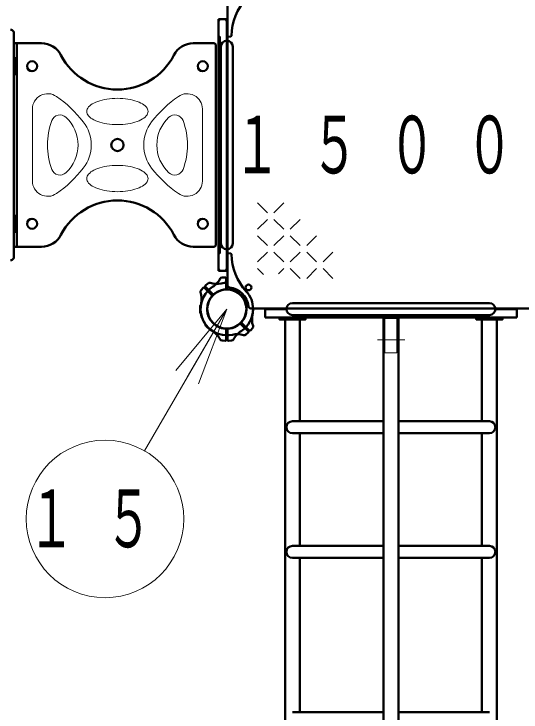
# Model space of a CAD drawing. Units: millimetres on the paper, scale 1:60. Extents: x -385 to 0, y -594 to 267.
# Drawn here: x -259.83 to -240.52, y 164.58 to 191.17 of the extents above; entities that cross this region are included whole.
import ezdxf

# ---------------------------------------------------------------- set-up
doc = ezdxf.new("R2010")
doc.units = ezdxf.units.MM
doc.linetypes.add('USER1', pattern=[4.5, 2.5, -2])
doc.linetypes.add('USER2', pattern=[6, 3, -1, 1, -1])
doc.layers.add('LY_1', color=140, linetype='Continuous', lineweight=50)
doc.styles.add('ＭＳ ゴシック', font='')
doc.styles.get('ＭＳ ゴシック').set_extended_font_data('MS Gothic')

msp = doc.modelspace()

# ---------------------------------------------------------------- linework, layer by layer
at = {"layer": 'LY_1'}
for p, q in [((-251.701, 191.651), (-251.701, 190.341)), ((-251.701, 186.182), (-251.701, 191.522)), ((-251.726, 190.974), (-252.043, 190.974)), ((-252.043, 181.39), (-252.043, 190.974)), ((-251.96, 190.974), (-251.81, 190.974)), ((-252.043, 190.89), (-252.043, 181.474)), ((-251.726, 190.89), (-251.726, 181.474)), ((-259.833, 190.442), (-259.833, 181.922)), ((-251.666, 190.308), (-251.579, 190.312)), ((-259.818, 190.057), (-258.783, 190.057)), ((-259.726, 182.357), (-259.726, 190.007)), ((-252.226, 190.057), (-253.003, 190.057)), ((-252.143, 182.39), (-252.143, 189.974)), ((-251.953, 182.432), (-251.953, 189.932)), ((-251.5, 182.432), (-251.5, 189.932)), ((-259.833, 189.49), (-259.793, 189.49)), ((-259.833, 189.449), (-259.726, 189.449)), ((-259.773, 188.915), (-259.773, 189.449)), ((-259.833, 188.915), (-259.726, 188.915)), ((-259.833, 188.874), (-259.793, 188.874)), ((-251.701, 186.182), (-251.701, 180.842)), ((-259.833, 183.49), (-259.793, 183.49)), ((-259.833, 183.449), (-259.726, 183.449)), ((-259.773, 183.449), (-259.773, 182.915)), ((-259.833, 182.915), (-259.726, 182.915)), ((-259.833, 182.874), (-259.793, 182.874)), ((-259.833, 182.307), (-258.783, 182.307)), ((-252.226, 182.307), (-253.003, 182.307)), ((-251.701, 180.713), (-251.701, 182.023)), ((-251.666, 182.056), (-251.579, 182.051)), ((-251.726, 181.39), (-252.043, 181.39)), ((-251.96, 181.39), (-251.81, 181.39)), ((-251.786, 181.139), (-251.907, 181.135)), ((-252.538, 180.828), (-252.449, 180.91)), ((-251.751, 180.713), (-251.751, 181.106)), ((-252.622, 180.743), (-252.705, 180.655)), ((-252.296, 180.467), (-252.574, 180.744)), ((-252.261, 180.502), (-252.539, 180.78)), ((-252.712, 180.099), (-252.715, 180.099)), ((-249.226, 180.159), (-241.726, 180.159)), ((-245.476, 179.957), (-250.816, 179.957)), ((-250.268, 179.932), (-250.268, 179.615)), ((-249.453, 179.932), (-250.268, 179.932)), ((-245.476, 179.957), (-240.136, 179.957)), ((-240.685, 179.932), (-241.5, 179.932)), ((-240.685, 179.615), (-240.685, 179.932)), ((-252.712, 179.765), (-252.715, 179.765)), ((-250.268, 179.615), (-240.685, 179.615)), ((-249.51, 161.182), (-249.51, 179.54)), ((-249.226, 179.705), (-241.726, 179.705)), ((-248.943, 175.659), (-248.943, 179.54)), ((-245.76, 179.599), (-245.76, 161.182)), ((-245.76, 179.599), (-245.193, 179.599)), ((-245.193, 179.599), (-245.193, 161.182)), ((-242.01, 179.599), (-241.443, 179.599)), ((-242.01, 175.659), (-242.01, 179.54)), ((-241.443, 161.182), (-241.443, 179.54)), ((-252.541, 179.353), (-252.543, 179.351)), ((-251.192, 179.362), (-250.914, 179.084)), ((-251.156, 179.397), (-250.879, 179.12)), ((-252.306, 179.117), (-252.307, 179.115)), ((-251.751, 179.151), (-251.751, 178.758)), ((-251.701, 179.151), (-251.701, 178.758)), ((-250.915, 179.036), (-251.011, 178.947)), ((-250.831, 179.12), (-250.741, 179.216)), ((-251.786, 178.725), (-251.917, 178.729)), ((-251.667, 178.725), (-251.546, 178.729)), ((-249.226, 175.659), (-245.76, 175.659)), ((-241.726, 175.659), (-245.193, 175.659)), ((-249.226, 175.205), (-245.76, 175.205)), ((-248.943, 170.909), (-248.943, 175.205)), ((-241.726, 175.205), (-245.193, 175.205)), ((-242.01, 170.909), (-242.01, 175.205)), ((-249.226, 170.909), (-245.76, 170.909)), ((-241.726, 170.909), (-245.193, 170.909)), ((-249.226, 170.455), (-245.76, 170.455)), ((-248.943, 164.58), (-248.943, 170.45)), ((-241.726, 170.455), (-245.193, 170.455)), ((-242.01, 164.58), (-242.01, 170.45)), ((-249.226, 164.58), (-245.76, 164.58)), ((-241.726, 164.58), (-245.193, 164.58))]:
    msp.add_line(p, q, dxfattribs=at)
at = {"layer": 'LY_1', "color": 7, "linetype": 'USER1', "lineweight": 13}
for p, q in [((-252.043, 184.099), (-252.043, 188.265)), ((-245.703, 179.705), (-245.703, 178.265)), ((-245.25, 179.705), (-245.25, 178.265)), ((-245.703, 178.265), (-245.25, 178.265))]:
    msp.add_line(p, q, dxfattribs=at)
at = {"layer": 'LY_1', "color": 7, "lineweight": 13}
for p, q in [((-259.132, 187.554), (-259.132, 184.81)), ((-252.654, 187.554), (-252.654, 184.81)), ((-250.183, 183.6), (-250.558, 183.975)), ((-249.558, 183.975), (-249.933, 183.6)), ((-250.183, 183.35), (-250.558, 182.975)), ((-249.558, 182.975), (-249.933, 183.35)), ((-248.933, 183.35), (-249.308, 182.975)), ((-250.183, 182.35), (-250.558, 182.725)), ((-249.558, 182.725), (-249.933, 182.35)), ((-248.933, 182.35), (-249.308, 182.725)), ((-248.308, 182.725), (-248.683, 182.35)), ((-250.183, 182.1), (-250.558, 181.725)), ((-249.558, 181.725), (-249.933, 182.1)), ((-248.933, 182.1), (-249.308, 181.725)), ((-248.308, 181.725), (-248.683, 182.1)), ((-247.683, 182.1), (-248.058, 181.725)), ((-250.335, 181.253), (-250.558, 181.475)), ((-249.558, 181.475), (-249.757, 181.276)), ((-248.933, 181.1), (-249.308, 181.475)), ((-248.308, 181.475), (-248.683, 181.1)), ((-247.683, 181.1), (-248.058, 181.475)), ((-251.726, 179.932), (-254.86, 174.532)), ((-253.664, 177.588), (-251.726, 179.932)), ((-251.726, 179.932), (-253.232, 177.337)), ((-251.726, 179.932), (-252.8, 177.086))]:
    msp.add_line(p, q, dxfattribs=at)
at = {"layer": 'LY_1', "color": 7, "linetype": 'USER2', "lineweight": 13}
msp.add_line((-244.943, 178.765), (-245.991, 178.765), dxfattribs=at)
at = {"layer": 'LY_1'}
for points in [[(-252.043, 190.299), (-251.99, 190.299), (-251.99, 189.565), (-252.043, 189.565)], [(-252.043, 182.065), (-251.99, 182.065), (-251.99, 182.799), (-252.043, 182.799)], [(-249.726, 179.615), (-249.726, 179.54), (-248.726, 179.54), (-248.726, 179.615)], [(-241.226, 179.615), (-241.226, 179.54), (-242.226, 179.54), (-242.226, 179.615)]]:
    msp.add_lwpolyline(points, close=True, dxfattribs=at)
at = {"layer": 'LY_1', "color": 7, "lineweight": 13}
for points in [[(-254.726, 187.46), (-254.731, 187.503), (-254.744, 187.547), (-254.766, 187.589), (-254.797, 187.631), (-254.836, 187.671), (-254.883, 187.71), (-254.937, 187.746), (-254.999, 187.781), (-255.068, 187.813), (-255.143, 187.843), (-255.224, 187.869), (-255.31, 187.893), (-255.4, 187.913), (-255.494, 187.93), (-255.591, 187.943), (-255.69, 187.952), (-255.791, 187.958), (-255.893, 187.96), (-255.995, 187.958), (-256.095, 187.952), (-256.195, 187.943), (-256.292, 187.93), (-256.386, 187.913), (-256.476, 187.893), (-256.562, 187.869), (-256.643, 187.843), (-256.718, 187.813), (-256.787, 187.781), (-256.849, 187.746), (-256.903, 187.71), (-256.95, 187.671), (-256.989, 187.631), (-257.02, 187.589), (-257.042, 187.547), (-257.055, 187.503), (-257.06, 187.46), (-257.055, 187.416), (-257.042, 187.373), (-257.02, 187.33), (-256.989, 187.289), (-256.95, 187.248), (-256.903, 187.21), (-256.849, 187.173), (-256.787, 187.138), (-256.718, 187.106), (-256.643, 187.077), (-256.562, 187.05), (-256.476, 187.027), (-256.386, 187.007), (-256.292, 186.99), (-256.195, 186.977), (-256.095, 186.967), (-255.995, 186.962), (-255.893, 186.96), (-255.791, 186.962), (-255.69, 186.967), (-255.591, 186.977), (-255.494, 186.99), (-255.4, 187.007), (-255.31, 187.027), (-255.224, 187.05), (-255.143, 187.077), (-255.068, 187.106), (-254.999, 187.138), (-254.937, 187.173), (-254.883, 187.21), (-254.836, 187.248), (-254.797, 187.289), (-254.766, 187.33), (-254.744, 187.373), (-254.731, 187.416)], [(-254.726, 184.904), (-254.731, 184.948), (-254.744, 184.991), (-254.766, 185.033), (-254.797, 185.075), (-254.836, 185.115), (-254.883, 185.154), (-254.937, 185.191), (-254.999, 185.225), (-255.068, 185.258), (-255.143, 185.287), (-255.224, 185.314), (-255.31, 185.337), (-255.4, 185.357), (-255.494, 185.374), (-255.591, 185.387), (-255.69, 185.396), (-255.791, 185.402), (-255.893, 185.404), (-255.995, 185.402), (-256.095, 185.396), (-256.195, 185.387), (-256.292, 185.374), (-256.386, 185.357), (-256.476, 185.337), (-256.562, 185.314), (-256.643, 185.287), (-256.718, 185.258), (-256.787, 185.225), (-256.849, 185.191), (-256.903, 185.154), (-256.95, 185.115), (-256.989, 185.075), (-257.02, 185.033), (-257.042, 184.991), (-257.055, 184.948), (-257.06, 184.904), (-257.055, 184.86), (-257.042, 184.817), (-257.02, 184.775), (-256.989, 184.733), (-256.95, 184.693), (-256.903, 184.654), (-256.849, 184.617), (-256.787, 184.583), (-256.718, 184.55), (-256.643, 184.521), (-256.562, 184.494), (-256.476, 184.471), (-256.386, 184.451), (-256.292, 184.434), (-256.195, 184.421), (-256.095, 184.412), (-255.995, 184.406), (-255.893, 184.404), (-255.791, 184.406), (-255.69, 184.412), (-255.591, 184.421), (-255.494, 184.434), (-255.4, 184.451), (-255.31, 184.471), (-255.224, 184.494), (-255.143, 184.521), (-255.068, 184.55), (-254.999, 184.583), (-254.937, 184.617), (-254.883, 184.654), (-254.836, 184.693), (-254.797, 184.733), (-254.766, 184.775), (-254.744, 184.817), (-254.731, 184.86)]]:
    msp.add_lwpolyline(points, close=True, dxfattribs=at)
at = {"layer": 'LY_1'}
for centre, radius in [((-259.143, 189.182), 0.192), ((-252.643, 189.182), 0.192), ((-255.893, 186.182), 0.233), ((-259.143, 183.182), 0.192), ((-252.643, 183.182), 0.192), ((-250.901, 180.757), 0.108), ((-251.726, 179.932), 0.743)]:
    msp.add_circle(centre, radius, dxfattribs=at)
at = {"layer": 'LY_1', "color": 7, "lineweight": 13}
msp.add_circle((-256.366, 171.937), 3, dxfattribs=at)
at = {"layer": 'LY_1'}
for centre, radius, start, end in [((-249.381, 190.304), 2.167, 137.7828, 178.9159), ((-251.96, 190.89), 0.0833, 90, 180), ((-251.81, 190.89), 0.0833, 0, 90), ((-259.966, 190.442), 0.133, 0, 90), ((-251.726, 189.932), 0.227, 0, 180), ((-251.668, 190.341), 0.0333, 180, 273), ((-251.581, 190.346), 0.0333, 273, 358.9158), ((-258.783, 189.224), 0.833, 27.2117, 90), ((-253.003, 189.224), 0.833, 90, 152.7883), ((-252.226, 189.974), 0.0833, 0, 90), ((-259.793, 189.424), 0.0667, 0, 90), ((-255.893, 190.71), 2.417, 207.2117, 332.7883), ((-259.793, 188.94), 0.0667, 270, 0), ((-255.893, 181.654), 2.417, 27.2117, 152.7883), ((-259.793, 183.424), 0.0667, 0, 90), ((-259.793, 182.94), 0.0667, 270, 0), ((-258.783, 183.14), 0.833, 270, 332.7883), ((-253.003, 183.14), 0.833, 207.2117, 270), ((-252.226, 182.39), 0.0833, 270, 0), ((-251.726, 182.432), 0.227, 180, 0), ((-259.966, 181.922), 0.133, 270, 0), ((-251.668, 182.023), 0.0333, 87, 180), ((-251.581, 182.018), 0.0333, 1.0841, 87), ((-249.381, 182.06), 2.167, 181.0841, 222.2172), ((-251.96, 181.474), 0.0833, 180, 270), ((-251.81, 181.474), 0.0833, 270, 0), ((-251.904, 181.051), 0.0833, 92, 152.5412), ((-251.785, 181.106), 0.0333, 0, 92), ((-252.392, 180.849), 0.0833, 72.4588, 133), ((-252.116, 181.723), 0.833, 252.4588, 282.2728), ((-252.717, 181.474), 0.833, 302.7272, 332.5412), ((-251.726, 179.932), 1, 88.5675, 102.2728), ((-251.618, 180.842), 0.0833, 180, 263.2128), ((-252.644, 180.598), 0.0833, 137, 197.5412), ((-251.726, 179.932), 1, 122.7272, 180), ((-252.597, 180.721), 0.0333, 45, 137), ((-252.515, 180.803), 0.0333, 133, 225), ((-251.726, 179.932), 0.75, 94.2707, 180), ((-251.726, 179.932), 0.75, 45, 130.7293), ((-251.785, 180.713), 0.0333, 274.2707, 0), ((-251.668, 180.713), 0.0333, 180, 265.7293), ((-251.726, 179.932), 0.75, 0, 85.7293), ((-251.726, 179.932), 0.833, 6.7872, 83.2128), ((-251.726, 179.932), 1, 0, 42.2172), ((-253.518, 180.322), 0.833, 347.7272, 17.5412), ((-251.726, 179.932), 0.75, 139.2707, 225), ((-252.32, 180.443), 0.0333, 319.2707, 45), ((-252.237, 180.525), 0.0333, 225, 310.7293), ((-251.726, 179.932), 0.75, 319.2707, 45), ((-251.726, 179.932), 1.017, 171.3731, 180), ((-252.715, 180.082), 0.0167, 90, 171.3731), ((-251.726, 179.932), 1, 167.7272, 225), ((-249.226, 179.932), 0.227, 90, 270), ((-241.726, 179.932), 0.227, 270, 90), ((-251.726, 179.932), 1.017, 180, 188.6269), ((-252.715, 179.782), 0.0167, 188.6269, 270), ((-251.726, 179.932), 1, 180, 237.2728), ((-251.726, 179.932), 0.75, 180, 265.7293), ((-251.726, 179.932), 0.75, 274.2707, 0), ((-251.726, 179.932), 1, 302.7272, 0), ((-250.816, 180.04), 0.0833, 186.7872, 270), ((-251.726, 179.932), 1, 347.7272, 1.4325), ((-249.935, 179.542), 0.833, 167.7272, 197.5412), ((-252.531, 179.339), 0.0167, 135, 216.3731), ((-251.726, 179.932), 1.017, 216.3731, 225), ((-251.726, 179.932), 0.75, 225, 310.7293), ((-251.215, 179.338), 0.0333, 45, 130.7293), ((-251.133, 179.421), 0.0333, 139.2707, 225), ((-250.809, 179.266), 0.0833, 317, 17.5412), ((-251.726, 179.932), 1.017, 225, 233.6269), ((-251.726, 179.932), 1, 225, 282.2728), ((-252.319, 179.127), 0.0167, 233.6269, 315), ((-252.717, 178.39), 0.833, 27.4588, 57.2728), ((-251.785, 179.151), 0.0333, 0, 85.7293), ((-251.668, 179.151), 0.0333, 94.2707, 180), ((-250.735, 178.39), 0.833, 122.7272, 152.5412), ((-250.937, 179.061), 0.0333, 313, 45), ((-250.855, 179.143), 0.0333, 225, 317), ((-251.904, 178.812), 0.0833, 207.4588, 268), ((-251.785, 178.758), 0.0333, 268, 0), ((-251.668, 178.758), 0.0333, 180, 272), ((-251.548, 178.812), 0.0833, 272, 332.5412), ((-251.548, 178.812), 0.0833, 272, 332.5412), ((-251.337, 178.14), 0.833, 72.4588, 102.2728), ((-251.06, 179.014), 0.0833, 252.4588, 313), ((-249.226, 175.432), 0.227, 90, 270), ((-241.726, 175.432), 0.227, 270, 90), ((-249.226, 170.682), 0.227, 90, 270), ((-241.726, 170.682), 0.227, 270, 90)]:
    msp.add_arc(centre, radius, start, end, dxfattribs=at)
at = {"layer": 'LY_1', "color": 7, "lineweight": 13}
for centre, radius, start, end in [((-258.548, 187.554), 0.583, 55.1553, 180), ((-260.881, 184.203), 4.667, 37.8346, 55.1553), ((-250.904, 184.203), 4.667, 124.8447, 142.1654), ((-253.237, 187.554), 0.583, 0, 124.8447), ((-258.079, 186.993), 0.333, 47.0818, 159.4705), ((-258.833, 186.182), 1.44, 312.9182, 47.0818), ((-252.953, 186.182), 1.44, 132.9182, 227.0818), ((-253.706, 186.993), 0.333, 20.5295, 132.9182), ((-255.914, 186.182), 2.645, 159.4705, 200.5295), ((-258.333, 186.182), 1.44, 322.1654, 37.8346), ((-253.453, 186.182), 1.44, 142.1654, 217.8346), ((-255.871, 186.182), 2.645, 339.4705, 20.5295), ((-258.079, 185.371), 0.333, 200.5295, 312.9182), ((-260.881, 188.161), 4.667, 304.8447, 322.1654), ((-250.904, 188.161), 4.667, 217.8346, 235.1553), ((-253.706, 185.371), 0.333, 227.0818, 339.4705), ((-258.548, 184.81), 0.583, 180, 304.8447), ((-253.237, 184.81), 0.583, 235.1553, 0)]:
    msp.add_arc(centre, radius, start, end, dxfattribs=at)

# ---------------------------------------------------------------- texts
at = {"layer": 'LY_1', "color": 7, "char_height": 2.199, "style": 'ＭＳ ゴシック'}
for s, insert, attachment_point in [('\\T1.64;\\W0.6;１５００', (-251.476, 186.182), 4), ('\\T1.64;\\W0.6;１５', (-256.366, 171.937), 5)]:
    msp.add_mtext(s, dxfattribs=dict(at, insert=insert, attachment_point=attachment_point))

doc.saveas('drawing.dxf')
